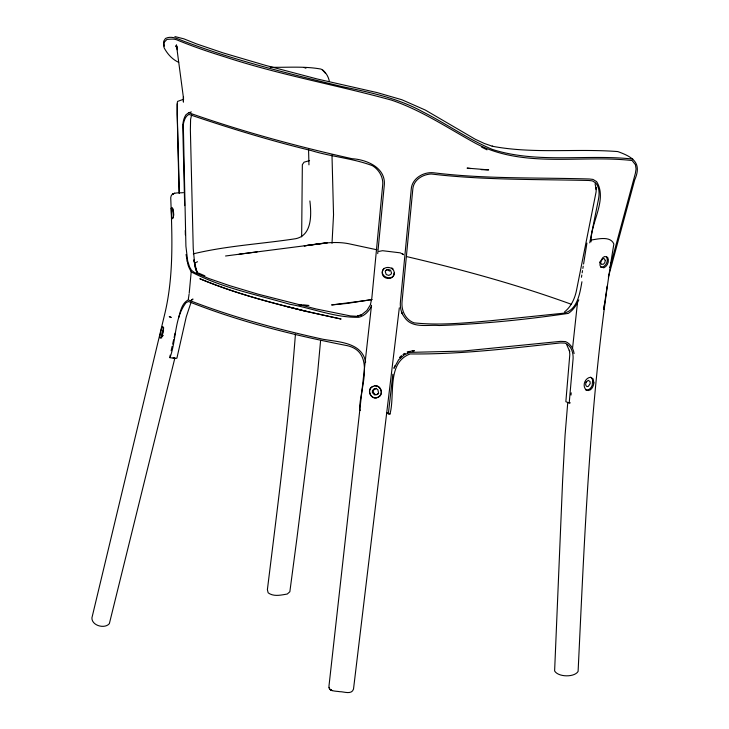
<?xml version="1.0" encoding="UTF-8"?>
<svg xmlns="http://www.w3.org/2000/svg" width="729" height="729" viewBox="0 0 729 729"><rect width="100%" height="100%" fill="white"/><g stroke="black" fill="none" stroke-linecap="round" stroke-linejoin="round"><path stroke-width="1.09" d="M173.384 210.626L173.775 215.274M183.508 96.902L183.407 102.115L183.234 96.21L176.418 44.897L177.484 49.754L176.254 45.398L177.183 48.333L175.88 46.073L177.329 48.588M172.91 208.758L173.475 216.832M301.651 236.879L302.344 164.645L304.057 162.184L309.579 160.608M191.262 271.106L189.212 293.222M295.436 334.037C288.921 419.521 277.84 504.605 267.388 589.688L268.163 592.823C273.73 596.969 281.048 595.055 287.253 594.035L289.85 591.757L297.031 537.464L317.598 373.166L320.596 340.525M567.754 402.536L565.066 435.149L562.606 480.821L554.614 670.981C558.341 677.296 574.534 677.451 578.097 671.427C585.023 528.653 590.253 385.231 613.864 244.005C610.255 235.33 597.015 239.34 590.372 240.133M570.324 402.855L569.203 403L572.921 360.673C573.814 353.957 571.901 345.828 565.002 343.104L560.437 342.931C510.491 348.344 460.418 354.504 410.135 353.939C386.488 362.76 395.227 395.291 389.942 414.063L388.347 413.881L392.858 374.232M571.007 395.063L571.208 392.831M332.014 243.313L333.536 214.791L331.987 154.931M377.722 253.601L384.201 186.068C386.598 167.98 367.024 159.615 352.071 158.712C296.867 146.401 242.01 131.512 188.729 112.749L185.959 114.735C183.006 119.201 182.56 124.668 182.842 129.89L184.665 205.605M371.59 306.043C368.929 311.219 364.664 315.857 358.832 317.279C335.559 317.853 312.632 308.321 289.787 304.257C256.772 294.671 222.035 287.919 191.408 271.99C189.212 268.463 187.18 264.317 187.426 260.135M371.498 305.278L328.943 686.335C328.87 691.803 336.215 690.937 339.714 691.684C343.897 691.557 351.633 695.029 353.51 689.096L399.328 307.793M572.529 348.489L577.496 302.672M177.484 103.673L177.183 114.307L179.052 193.085M188.301 299.491L189.066 294.27M604.396 304.813L603.721 309.488L607.175 286.114M581.46 277.248L581.806 275.043M582.161 272.837L582.517 270.632M582.872 268.427L583.218 266.222M583.574 264.016L586.927 243.076M581.933 281.749C579.874 293.277 577.477 310.408 563.563 313.197L490.325 320.769C465.011 322.956 439.396 325.581 414.036 322.847C405.333 319.712 401.096 310.208 402.071 301.405L412.86 188.647C413.79 179.689 422.929 174.277 431.304 174.003C483.564 180.191 536.298 179.234 588.804 180.482L592.34 180.874L595.666 182.87C599.639 187.517 599.511 193.832 598.436 199.509L589.734 242.857M591.055 241.846C590.344 222.956 607.84 199.618 596.614 181.63L592.978 179.407L589.314 178.997C537.373 177.429 485.14 179.143 433.454 172.764C423.394 171.689 411.794 178.55 411.229 189.34L400.485 301.214C399.738 306.936 401.087 313.151 404.75 317.616C412.404 328.834 427.832 324.414 439.14 325.526C482.352 324.041 525.664 319.63 568.328 313.388C573.249 310.217 576.484 305.132 578.79 299.865M170.149 355.141L169.948 357.675L174.623 358.349A6.534 1.121 11.9 0 0 176.983 357.802L186.25 316.823L190.934 302.681M171.142 350.74L172.135 346.348M172.636 344.143L173.63 339.741M174.122 337.545L175.115 333.144M169.948 357.675C176.536 340.042 174.131 317.981 186.123 302.599L188.529 301.514C239.65 321.817 293.432 335.167 347.387 345.692C377.285 352.681 358.559 391.646 359.734 410.491L359.88 410.336A6.424 0.583 6.4 0 1 360.317 410.19M174.805 358.294L109.359 623.659C104.757 629.173 91.726 625.701 91.909 617.91L165.128 312.377C173.83 274.815 172.144 235.85 170.732 197.623C171.142 191.527 179.37 193.24 183.334 192.647M394.407 272.774C393.478 282.925 377.039 275.945 384.01 268.336M178.623 317.771C180.409 311.447 181.776 303.182 188.228 299.947C231.813 316.987 277.312 329.198 323.038 339.286C338.447 341.992 362.085 342.311 365.648 362.103M609.9 267.57L635.396 173.22L636.071 168.982L635.433 164.745L632.098 160.526C580.093 154.584 522.903 168.982 474.77 142.893C447.433 127.83 421.198 110.125 391.418 100.101C335.996 84.892 279.089 74.75 224.35 56.716C208.157 51.713 192.11 46.237 176.464 39.712C173.356 38.601 170.139 39.266 166.95 39.393L163.761 42.738L164.052 47.658C167.296 53.864 172.235 59.432 178.696 62.339M608.36 277.111L634.677 179.954C642.203 162.968 633 157.054 617.8 151.577C576.083 148.342 533.464 154.083 492.203 146.228L493.15 146.511L484.22 143.44L475.18 139.203L425.317 110.061L401.879 99.745L377.157 92.601L317.288 79.005L265.62 65.4L223.265 52.953L196.502 43.886L183.89 38.847L174.905 36.578M191.709 114.48L190.597 119.319L190.378 129.853L193.24 248.644L194.743 264.718L195.809 269.821L193.832 259.888L197.14 272.546L195.454 268.163L196.839 271.589L196.283 270.751L198.006 273.029M395.054 365.594L393.942 368.309L398.645 359.752L404.313 354.832L409.926 352.389L462.86 351.077L560.601 341.363L565.494 341.573C570.397 343.623 573.331 348.444 574.097 353.574M163.597 330.119L163.096 331.239A3.235 0.738 -76.9 0 0 162.376 334.575L162.649 335.96L163.187 335.504M163.724 327.868L161.847 333.499L161.628 338.101M389.942 414.063L389.641 413.571M388.347 413.881L387.372 413.243M564.547 311.912C571.326 306.499 574.99 298.207 576.603 289.86L596.094 191.9L596.222 187.517L596.295 189.586L595.046 183.726M378.725 393.578L376.328 394.69L374.961 394.389L373.166 392.093L373.886 389.395L376.292 388.284M190.761 300.849L193.003 299.054L191.29 300.129M372.874 386.434C365.885 389.459 371.225 400.923 378.014 397.259C385.076 394.152 379.517 382.88 372.747 386.488C365.666 389.669 371.334 400.822 378.105 397.232C384.065 394.653 381.203 384.866 374.797 385.86M194.771 262.95L197.532 261.747M378.916 251.423L382.525 250.703L400.276 252.845L403.547 254.703L402.472 253.656M188.729 112.749L191.381 111.929M193.313 253.847C226.892 245.7 261.72 243.951 295.81 238.684C312.449 235.148 311.392 213.861 309.88 200.967M361.283 315.056L357.502 316.012L359.497 315.557M370.141 299.92L372.154 299.546M371.635 299.537L347.259 303.41L331.613 304.941L369.129 300.111M183.662 99.235L177.566 101.413L176.983 104.256L179.38 193.167M239.076 254.221L327.203 242.875L304.212 245.846C319.566 243.723 335.313 240.543 350.713 244.16L377.021 249.81M225.553 255.997L257.118 251.879M174.96 357.884L173.046 357.857M270.259 67.25C287.117 67.624 304.403 66.02 321.033 69.091C325.599 71.597 328.497 76.536 329.38 81.566M481.268 169.647L488.676 169.875L467.061 168.126L471.016 168.572M303.364 305.278L308.914 305.506L298.954 304.758M298.945 304.877L301.15 305.077M600.578 267.06L602.108 267.251C606.191 266.067 608.697 260.563 606.446 256.836M386.744 412.96L388.42 413.261M307.064 311.593L341.099 319.029C293.24 308.759 245.208 297.386 199.837 278.724C234.319 293.377 270.823 302.462 307.064 311.593L286.287 306.408M406.864 256.644C462.45 269.657 517.626 284.775 571.317 304.275M632.781 159.05C586.499 154.019 537.674 163.87 492.531 149.491C468.118 139.266 446.449 123.757 422.866 111.892C398.034 98.123 370.086 92.383 342.575 86.696C288.994 73.784 235.221 60.607 183.58 41.143C177.994 38.938 171.379 35.484 165.474 38.464L163.715 41.225L164.025 46.191M569.203 403L566.023 401.77A6.415 1.358 5 0 1 565.877 401.351L569.814 354.458L569.358 350.23L569.714 351.487L566.652 344.562M389.578 271.088L386.971 269.539M303.993 67.433L305.943 68.234M198.789 273.184L204.913 275.863M481.568 147.103L487.018 149.837M391.792 267.898L393.059 268.91M329.007 687.429L329.508 688.732M187.262 261.829L186.077 254.457M308.549 149.062L308.959 164.845M185.266 230.473L185.376 234.993M590.718 377.312A6.816 4.629 -72.5 0 1 592.604 380.21L592.221 385.258A6.816 4.629 -72.5 0 1 585.405 389.769M171.251 208.494L171.588 216.367L172.481 218.782C174.896 217.588 172.308 203.327 171.251 208.494M183.307 124.495L185.913 246.192L187.699 261.21L189.622 267.024L191.463 270.277L194.488 272.518L208.776 278.487L229.617 285.65L258.194 294.197L316.268 308.987L350.467 315.93L356.827 316.286L361.784 314.627L366.869 310.563L370.396 304.831L371.854 297.933L382.616 185.731C383.718 177.721 379.244 169.811 372.464 165.693C352.936 158.302 331.312 156.753 311.274 150.575C269.93 140.56 228.997 127.976 188.875 114.38C185.239 116.367 183.99 120.686 183.307 124.495M372.428 390.771L372.364 392.585L374.533 394.89L377.44 394.425L378.551 392.885L377.85 389.632L376.437 388.776L373.658 389.177L372.428 390.771M605.298 260.371L604.815 262.64L603.557 264.153L601.416 264.354L600.632 262.285L602.4 258.941L603.995 258.485L605.298 260.371M163.487 329.845L162.203 336.142L160.243 338.265L159.906 336.57L160.881 330.948L161.956 327.43L162.877 326.501L163.487 329.845M599.912 262.158L600.058 265.529L600.824 266.869L603.84 267.825C607.539 266.14 609.617 260.991 607.649 257.337L604.851 256.49L602.983 257.455L599.912 262.158M400.021 357.192L400.303 357.748L400.021 357.192M593.862 382.843C593.497 386.042 591.921 390.133 588.267 390.553L586.49 390.07C581.678 386.507 584.886 377.695 590.599 377.267L593.078 378.816L593.862 382.843M586.116 382.105L585.606 384.265L586.116 385.923L587.1 386.598L588.276 386.388L590.171 383.673L590.053 381.586L588.285 380.347L586.116 382.105M394.207 273.557C393.514 281.002 381.404 279.526 382.278 272.163C382.98 264.928 394.972 266.459 394.207 273.557M385.914 270.368L385.213 271.58L386.233 274.541L388.757 275.407L390.881 274.35L391.573 273.138L390.553 270.177L388.038 269.311L385.914 270.368M401.315 355.952L400.166 357.338L401.315 355.952M404.896 353.41L403.192 354.576L404.896 353.41M173.256 193.823L172.354 194.206L174.668 193.24L173.256 193.823M410.336 351.314L407.793 352.581L407.201 351.979L410.336 351.314M414.218 350.786L411.858 350.995L414.218 350.786M171.087 317.352L169.338 316.714L171.087 317.352M332.196 690.627L330.109 689.525L332.196 690.627M402.536 313.917L401.879 312.932L402.536 313.917M323.804 71.305L322.646 70.084L325.416 73.073L323.804 71.305"/></g></svg>
